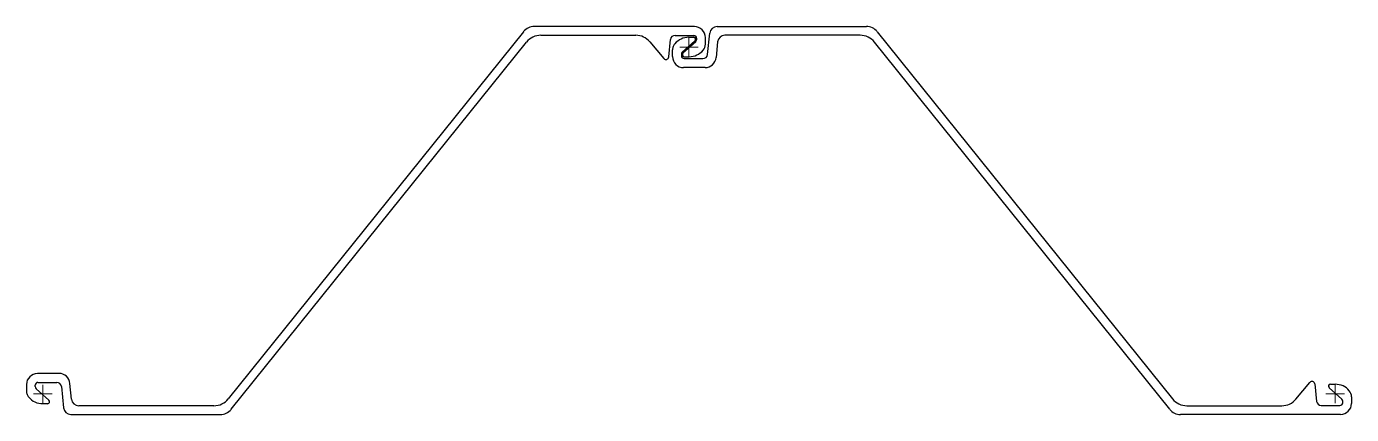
# Model space of a CAD drawing. Header units: millimetres. Extents: x -67 to 1369, y 589 to 1010.
import ezdxf

# ---------------------------------------------------------------- set-up
doc = ezdxf.new("R2010")
doc.units = ezdxf.units.MM
doc.layers.add('ref', color=4, linetype='Continuous', lineweight=5)

# ---------------------------------------------------------------- blocks, each defined once
blk = doc.blocks.new('AZ19-700-d')
for p, q in [((520.8, 392.6), (200.9, -5.3)), ((705.8, 398.2), (532.5, 398.2)), ((539.5, 388.7), (642.3, 388.7)), ((684.9, 388.5), (705.2, 388.5)), ((720.1, 368), (722.4, 391)), ((730.4, 398.2), (892.2, 398.2)), ((885.3, 388.7), (739, 388.7)), ((903.9, 392.6), (1223.9, -5.3)), ((203.9, -16.6), (523.9, 381.3)), ((657.6, 381.6), (672.7, 363.6)), ((678, 365.2), (679.9, 384)), ((706.5, 382.8), (692.7, 370.4)), ((707.3, 381.6), (693.5, 369.2)), ((699.8, 386.5), (705.1, 386.5)), ((708.2, 385.5), (708.2, 383.9)), ((717.8, 379), (717.8, 386.2)), ((731, 381.5), (729.3, 364.6)), ((1220.8, -16.6), (900.9, 381.3)), ((682.2, 365.7), (682.2, 373)), ((691.7, 368.1), (691.7, 366.5)), ((694.7, 363.5), (715.1, 363.5)), ((694.9, 365.5), (700.2, 365.5)), ((717.4, 353.7), (694.2, 353.7)), ((17.4, 22.2), (-5.8, 22.2)), ((-17.8, 10.2), (-17.8, 3)), ((-8.3, 7.9), (-8.3, 9.5)), ((6.5, -6.8), (-7.3, 5.6)), ((-5.3, 12.5), (15.1, 12.5)), ((20.1, 8), (22.4, -15)), ((31, -5.5), (29.3, 11.4)), ((1357.6, -5.6), (1372.7, 12.4)), ((1378, 10.8), (1379.9, -8)), ((1407.3, -5.6), (1393.5, 6.8)), ((1394.9, 10.5), (1400.2, 10.5)), ((-0.2, -10.5), (5.1, -10.5)), ((185.3, -12.8), (39, -12.8)), ((1239.5, -12.8), (1342.3, -12.8)), ((1384.9, -12.5), (1405.2, -12.5)), ((1408.2, -9.5), (1408.2, -7.9)), ((1417.8, -3), (1417.8, -10.3)), ((30.4, -22.3), (192.2, -22.3)), ((1405.8, -22.3), (1232.5, -22.3))]:
    blk.add_line(p, q)
for centre, radius, start, end in [((532.5, 383.3), 15, 90, 141.2), ((539.5, 368.7), 20, 90, 141.2), ((642.3, 368.7), 20, 40, 90), ((684.9, 383.5), 5, 90, 174.2894), ((705.2, 385.5), 3, 0, 90), ((705.8, 386.2), 12, 0, 90), ((730.4, 390.2), 8, 90, 174.2894), ((739, 380.7), 8, 90, 174.2894), ((885.3, 368.7), 20, 38.8, 90), ((892.2, 383.3), 15, 38.8, 90), ((692.2, 373), 10, 159.7308, 180), ((692.2, 373), 10, 139.4617, 159.7309), ((699.8, 366.5), 20, 90, 139.4617), ((705.1, 384.4), 2.13, 312.0073, 90), ((705.2, 383.9), 3, 312, 0), ((707.8, 379), 10, 319.4617, 360), ((675, 365.5), 3, 220, 354.2894), ((694.2, 365.7), 12, 180, 270), ((694.7, 368.1), 3, 132, 180), ((694.7, 366.5), 3, 180, 270), ((694.9, 367.6), 2.13, 132.0066, 270), ((700.2, 385.5), 20, 270, 319.4617), ((715.1, 368.5), 5, 270, 354.2894), ((717.4, 365.7), 12, 270, 354.2894), ((-5.8, 10.2), 12, 90, 180), ((17.4, 10.2), 12, 5.7106, 90), ((-7.8, 3), 10, 180, 200.2692), ((-5.3, 9.5), 3, 90, 180), ((-5.3, 7.9), 3, 180, 228), ((15.1, 7.5), 5, 5.7106, 90), ((1375, 10.5), 3, 5.7106, 140), ((1394.9, 8.4), 2.13, 90, 227.9934), ((1400.2, -9.5), 20, 40.5383, 90), ((1407.8, -3), 10, 0, 40.5383), ((-7.8, 3), 10, 200.2691, 220.5383), ((-0.2, 9.5), 20, 220.5383, 270), ((5.1, -8.4), 2.13, 270, 47.9927), ((39, -4.8), 8, 185.7106, 270), ((185.3, 7.2), 20, 270, 321.2), ((1239.5, 7.2), 20, 218.8, 270), ((1342.3, 7.2), 20, 270, 320), ((1384.9, -7.5), 5, 185.7106, 270), ((1405.2, -9.5), 3, 270, 0), ((1405.8, -10.3), 12, 270, 0), ((1405.2, -7.9), 3, 0, 48), ((30.4, -14.2), 8, 185.7106, 270), ((192.2, -7.3), 15, 270, 321.2), ((1232.5, -7.3), 15, 218.8, 270)]:
    blk.add_arc(centre, radius, start, end)
at = {"layer": 'ref'}
for p, q in [((710, 376), (690, 376)), ((700, 366), (700, 386)), ((10, 0), (-10, 0)), ((0, -10), (0, 10)), ((1400, -10), (1400, 10)), ((1410, 0), (1390, 0))]:
    blk.add_line(p, q, dxfattribs=at)

msp = doc.modelspace()

# ---------------------------------------------------------------- block references
msp.add_blockref('AZ19-700-d', (-48.9, 611.6))

doc.saveas('drawing.dxf')
